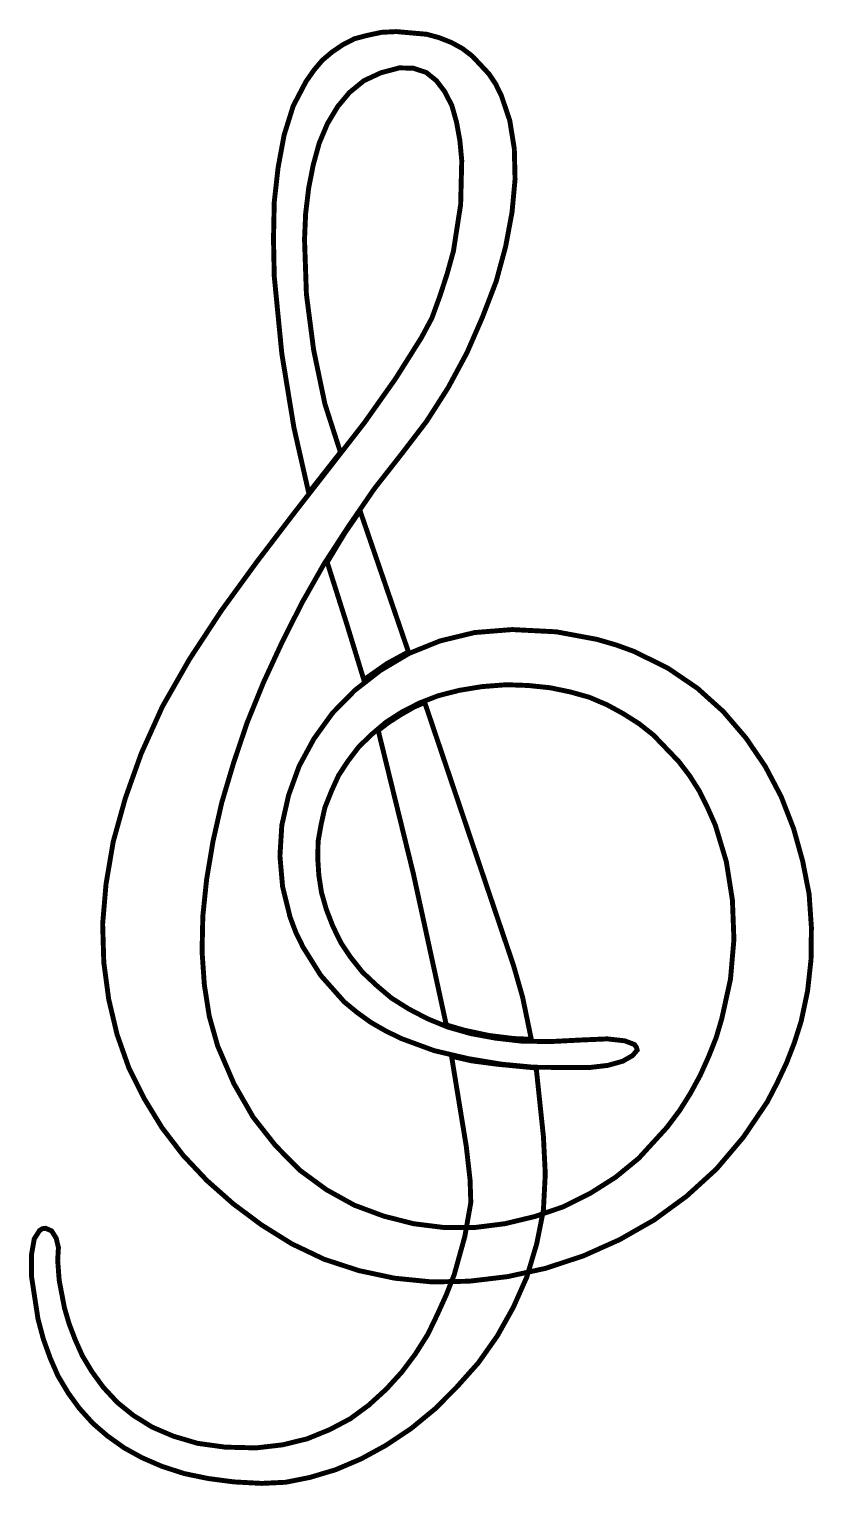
# Model space of a CAD drawing. Extents: x -1.08 to 1, y -3.62 to 0.23.
import ezdxf

# ---------------------------------------------------------------- set-up
doc = ezdxf.new("R2010")
doc.units = 0
doc.header["$LTSCALE"] = 0.000394
doc.layers.add('PLAN_1', color=7, linetype='CONTINUOUS')

msp = doc.modelspace()

# ---------------------------------------------------------------- linework, layer by layer
at = {"layer": 'PLAN_1', "color": 42, "linetype": 'CONTINUOUS', "const_width": 0.013}
for points in [[(-0.253969, -0.887016), (-0.295055, -0.759031), (-0.324909, -0.615933), (-0.343972, -0.468957), (-0.348961, -0.323957), (-0.346004, -0.255035), (-0.337949, -0.187957), (-0.325996, -0.126957), (-0.310075, -0.069004), (-0.288035, -0.016965), (-0.260953, 0.02798), (-0.229972, 0.064965), (-0.192047, 0.095984), (-0.146933, 0.117043), (-0.098035, 0.130047), (-0.060992, 0.128996), (-0.027039, 0.117949), (0.000024, 0.095984), (0.022043, 0.066996), (0.040925, 0.029996), (0.053008, -0.012957), (0.062004, -0.06202), (0.066972, -0.115024), (0.064035, -0.23198), (0.044953, -0.354957), (0.028012, -0.415976), (0.00902, -0.474055), (-0.012039, -0.531988), (-0.039988, -0.584047), (-0.108008, -0.692008), (-0.190012, -0.80802), (-0.37898, -1.051059), (-0.475965, -1.178028), (-0.569055, -1.306016), (-0.653016, -1.433961), (-0.725028, -1.560043), (-0.780965, -1.683965), (-0.822972, -1.801992), (-0.854988, -1.916953), (-0.874035, -2.028976), (-0.883012, -2.135016), (-0.879965, -2.236953), (-0.866996, -2.334012), (-0.844957, -2.427028), (-0.813941, -2.51498), (-0.773059, -2.596929), (-0.725949, -2.674039), (-0.670031, -2.747028), (-0.607016, -2.813937), (-0.53802, -2.874976), (-0.462961, -2.931059), (-0.383024, -2.980976), (-0.297051, -3.021969), (-0.205031, -3.052028), (-0.11102, -3.072031), (-0.010949, -3.082028), (0.086941, -3.080051), (0.187957, -3.067988), (0.288988, -3.045984), (0.388969, -3.012972), (0.485012, -2.969965), (0.575976, -2.91802), (0.662024, -2.854988), (0.741035, -2.782957), (0.812031, -2.699031), (0.875063, -2.60602), (0.90098, -2.556047), (0.926012, -2.503063), (0.946961, -2.449012), (0.965047, -2.39202), (0.981933, -2.312012), (0.991004, -2.229083), (0.992, -2.144051), (0.985961, -2.056004), (0.968965, -1.968992), (0.94502, -1.883035), (0.911992, -1.797965), (0.869965, -1.718067), (0.818976, -1.643028), (0.759031, -1.573067), (0.689976, -1.510961), (0.612055, -1.457996), (0.522972, -1.413992), (0.476016, -1.396941), (0.424992, -1.382051), (0.316976, -1.361953), (0.20002, -1.356024), (0.101039, -1.363949), (0.00998, -1.385949), (-0.072004, -1.418941), (-0.148004, -1.46402), (-0.216063, -1.516945), (-0.275047, -1.576965), (-0.32402, -1.644929), (-0.363035, -1.716957), (-0.391008, -1.793976), (-0.409035, -1.87402), (-0.414004, -1.955028), (-0.407024, -2.036071), (-0.387071, -2.117059), (-0.371996, -2.157035), (-0.352969, -2.196071), (-0.306047, -2.271035), (-0.243992, -2.341031), (-0.21, -2.369004), (-0.174071, -2.394957), (-0.133945, -2.418012), (-0.093047, -2.43802), (-0.006, -2.470035), (0.083063, -2.490984), (0.173067, -2.50602), (0.257953, -2.514039), (0.402953, -2.51498), (0.454051, -2.508957), (0.492992, -2.497949), (0.518949, -2.482965), (0.531012, -2.468961), (0.528996, -2.460945), (0.524063, -2.45398), (0.498055, -2.444059), (0.452016, -2.438945), (0.380949, -2.442008), (0.301937, -2.446055), (0.226031, -2.444984), (0.156016, -2.436984), (0.090969, -2.424996), (0.031024, -2.40798), (-0.023051, -2.38598), (-0.07302, -2.359949), (-0.119, -2.330984), (-0.159031, -2.297047), (-0.196055, -2.26202), (-0.227051, -2.223024), (-0.253063, -2.183988), (-0.273976, -2.141039), (-0.291047, -2.096996), (-0.303996, -2.052031), (-0.310996, -2.006957), (-0.313933, -1.962012), (-0.313012, -1.916012), (-0.304957, -1.870972), (-0.295055, -1.826933), (-0.277984, -1.784016), (-0.258957, -1.742047), (-0.234016, -1.703972), (-0.205031, -1.665988), (-0.170969, -1.633016), (-0.133039, -1.600925), (-0.091031, -1.573953), (-0.043961, -1.549976), (0.004992, -1.530984), (0.059972, -1.516945), (0.119937, -1.507024), (0.184965, -1.501965), (0.243008, -1.503976), (0.301016, -1.510035), (0.353996, -1.521008), (0.404024, -1.534976), (0.450945, -1.554925), (0.494949, -1.578961), (0.535961, -1.604992), (0.573941, -1.635028), (0.64102, -1.705024), (0.669988, -1.742988), (0.69598, -1.784016), (0.71798, -1.828965), (0.737969, -1.87402), (0.766957, -1.970067), (0.783063, -2.071984), (0.787016, -2.176008), (0.777929, -2.280921), (0.755039, -2.385035), (0.739984, -2.435988), (0.719996, -2.486031), (0.698012, -2.534988), (0.671945, -2.58298), (0.643016, -2.62898), (0.610004, -2.672984), (0.535039, -2.754953), (0.47402, -2.804961), (0.408031, -2.846913), (0.336039, -2.883012), (0.259949, -2.909039), (0.180953, -2.927976), (0.101039, -2.938008), (0.020031, -2.938008), (-0.060091, -2.927976), (-0.139043, -2.907988), (-0.217004, -2.87902), (-0.291047, -2.837953), (-0.361965, -2.786063), (-0.425957, -2.721016), (-0.484925, -2.646012), (-0.536043, -2.556988), (-0.578957, -2.457047), (-0.600976, -2.378996), (-0.613965, -2.295976), (-0.620024, -2.207969), (-0.618008, -2.113957), (-0.607961, -2.016988), (-0.591039, -1.916012), (-0.567984, -1.813965), (-0.536984, -1.709976), (-0.501055, -1.602976), (-0.457972, -1.497012), (-0.409035, -1.391028), (-0.356055, -1.286024), (-0.297051, -1.181945), (-0.231984, -1.081984), (-0.164004, -0.983039), (-0.091031, -0.889953), (-0.025969, -0.805012), (0.031024, -0.716024), (0.081031, -0.623028), (0.121969, -0.529051), (0.158028, -0.43502), (0.182988, -0.343024), (0.20002, -0.251949), (0.208035, -0.165031), (0.206059, -0.084043), (0.193961, -0.009039), (0.171957, 0.056008), (0.156957, 0.086988), (0.138984, 0.113957), (0.094996, 0.161028), (0.068969, 0.181), (0.04, 0.196961), (0.007043, 0.209965), (-0.025969, 0.218961), (-0.106071, 0.226), (-0.144937, 0.224079), (-0.183031, 0.216004), (-0.217004, 0.207008), (-0.247945, 0.191047), (-0.275988, 0.17202), (-0.30202, 0.15002), (-0.32402, 0.123988), (-0.345043, 0.093969), (-0.37898, 0.029035), (-0.403016, -0.047945), (-0.418937, -0.134051), (-0.429024, -0.224976), (-0.431039, -0.323035), (-0.429024, -0.421996), (-0.409035, -0.626), (-0.376965, -0.821949), (-0.337949, -0.994051)], [(-0.074, -1.415043), (-0.201984, -1.042063), (-0.242055, -1.100016), (-0.288976, -1.178028), (-0.236992, -1.341925), (-0.192047, -1.488941), (-0.131008, -1.446063)], [(0.250988, -2.440016), (0.228043, -2.328953), (0.204028, -2.245008), (-0.030937, -1.549051), (-0.05898, -1.561004), (-0.093969, -1.580957), (-0.128035, -1.602976), (-0.153988, -1.622929), (-0.060992, -2.001988), (0.026055, -2.402016), (0.073972, -2.416016), (0.138984, -2.429945), (0.204028, -2.43802)], [(0.263957, -2.515996), (0.28302, -2.69698), (0.287992, -2.796), (0.28302, -2.892008), (0.265028, -2.982028), (0.239055, -3.069059), (0.202976, -3.150028), (0.160965, -3.225067), (0.110957, -3.295969), (0.053949, -3.359961), (-0.003984, -3.418043), (-0.067035, -3.469933), (-0.133039, -3.513976), (-0.199012, -3.550035), (-0.267012, -3.578949), (-0.334016, -3.598953), (-0.398988, -3.611996), (-0.46202, -3.615008), (-0.536043, -3.611035), (-0.604043, -3.602059), (-0.666965, -3.589051), (-0.725949, -3.569988), (-0.778933, -3.547008), (-0.826024, -3.521071), (-0.870913, -3.48898), (-0.909059, -3.456004), (-0.944992, -3.416028), (-0.973996, -3.376035), (-1.001039, -3.330976), (-1.021972, -3.282984), (-1.039945, -3.232937), (-1.054039, -3.179972), (-1.071, -3.069059), (-1.071, -3.00802), (-1.063961, -2.968043), (-1.050016, -2.946024), (-1.041961, -2.94098), (-1.034035, -2.94002), (-1.017961, -2.947004), (-1.006028, -2.966067), (-0.999988, -2.990988), (-1.001965, -3.025016), (-0.997972, -3.07802), (-0.984008, -3.151008), (-0.971945, -3.192055), (-0.955965, -3.234008), (-0.936917, -3.276921), (-0.91102, -3.319984), (-0.881035, -3.361051), (-0.843996, -3.401012), (-0.802024, -3.434945), (-0.751961, -3.466091), (-0.696043, -3.490016), (-0.631957, -3.508969), (-0.558988, -3.519055), (-0.477039, -3.521071), (-0.407024, -3.512996), (-0.341976, -3.497035), (-0.282953, -3.47302), (-0.227996, -3.444035), (-0.179024, -3.407976), (-0.133039, -3.365984), (-0.091957, -3.320984), (-0.056024, -3.273043), (-0.023051, -3.221004), (0.002055, -3.168965), (0.026055, -3.116), (0.046965, -3.063035), (0.075047, -2.962024), (0.090969, -2.87202), (0.088976, -2.811925), (0.079035, -2.723953), (0.04, -2.484941), (0.092984, -2.497043), (0.160965, -2.50602)]]:
    msp.add_lwpolyline(points, close=True, dxfattribs=at)

doc.saveas('drawing.dxf')
